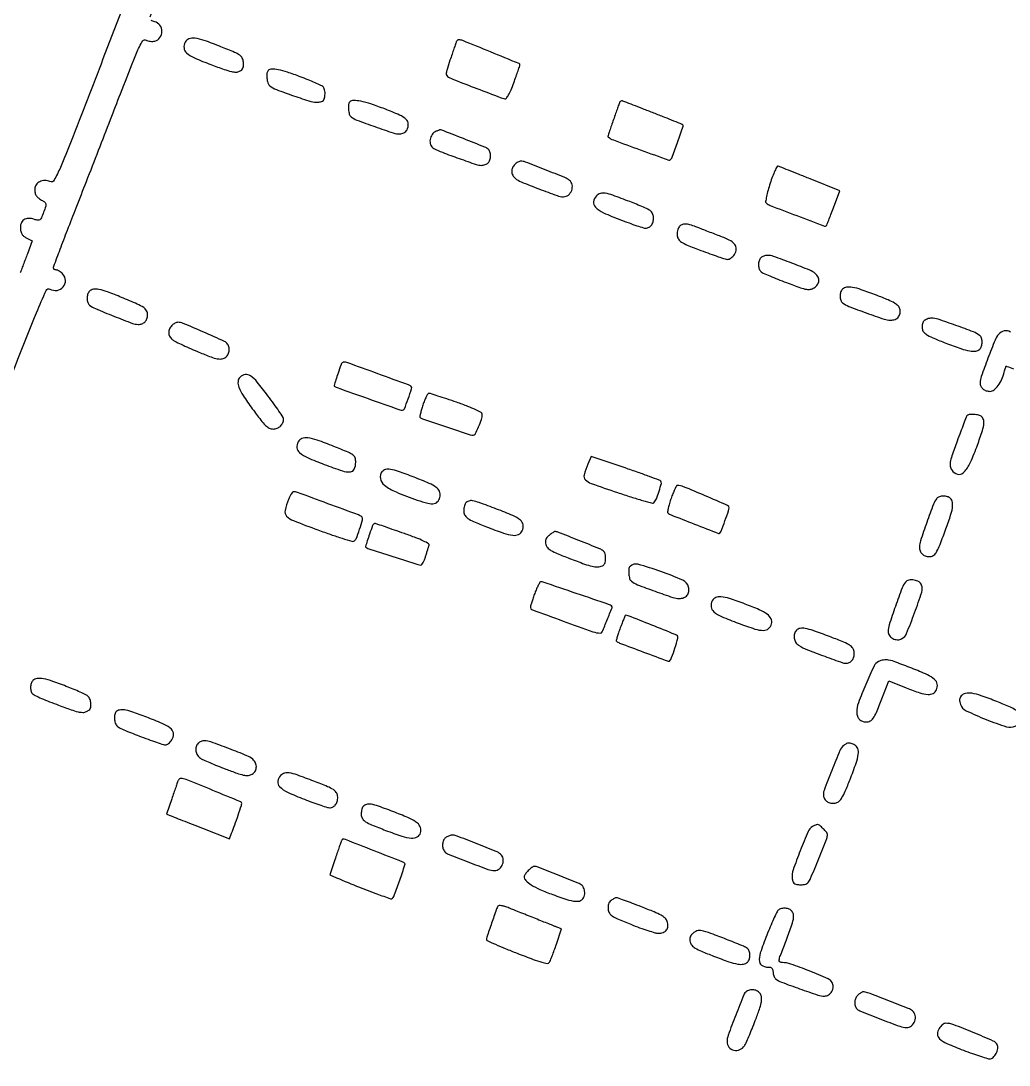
# Model space of a CAD drawing. Header units: metres. Extents: x 244 to 6504, y 133 to 4776.
# Drawn here: x 2979.6 to 3292.6, y 2173.5 to 2504.1 of the extents above; entities that cross this region are included whole.
import ezdxf

# ---------------------------------------------------------------- set-up
doc = ezdxf.new("R2010")
doc.units = ezdxf.units.M
doc.header["$MEASUREMENT"] = 0

msp = doc.modelspace()

# ---------------------------------------------------------------- linework, layer by layer
for points in [[(3073.43, 1797.58, -0.000015), (3212.47, 1744.26, -0.000001), (3356.48, 1689.04, -0.090549)], [(3360.94, 1697.34, -0.000001), (3222.9, 1750.06, -0.000075), (3098.13, 1797.73, -0.00214)], [(2390.74, 4302.36, -0.000001), (2436.6, 4383.87, -0.253439)], [(5649.78, 2908.29, -0.000001), (5592.12, 2927.27, -0.000136)], [(1770.95, 4232.21, -0.000001), (1756.31, 4203.53, -0.092463)], [(2358.85, 2292.47, -0.000002), (2402.87, 2275.77, -0.000001), (2455, 2255.99, -0.000469)], [(2661.8, 3304.26, -0.000001), (2697.55, 3290.75, -0.000089)], [(2166.88, 2385.74, -0.000003), (2059.01, 2428.09, -0.099946)], [(2836.31, 1902.63, -0.000001), (2798.12, 1918.05, -0.081722)], [(1593.92, 2905.57, -0.000004), (1514.48, 2912.51, -0.000011)], [(3277.66, 3166.01, -0.000003), (3312.3, 3149.56, -0.000078)], [(2910.82, 2101.23, -0.000002), (2871.64, 2116.15, -0.08954)], [(3742.17, 2759.42, 0.000002), (3749.92, 2779.53, 0.000119)], [(3810.74, 2887.17, 0.000009), (3776.68, 2810.24, 0.000019)], [(2835.59, 1257.96, 0.000001), (2811.6, 1266.94)], [(2599.62, 2200.92, -0.000035), (2724.87, 2153.38, -0.00001), (2851.52, 2105.29, -0.308463)], [(3020.53, 2505.4, -0.000009), (3041.92, 2560.53, -0.000258)], [(2487.51, 2262.24, 0.000015), (2352.21, 2313.65, 0.000934)], [(3433.83, 1894.18, -0.000012), (3289.85, 1953, -0.000025), (3146.63, 2011.53, -0.11823), (3144.07, 2013.37, 0.061845), (3143.44, 2013.94, 0.056228), (3142.66, 2014.36, 0.054193), (3141.79, 2014.61, 0.049745), (3140.85, 2014.68, -0.096696), (3139.14, 2014.96, -0.000094), (3102.23, 2028.74, -0.000892), (3059.33, 2044.86, -0.000449), (3005.24, 2065.34, -0.000083), (2954, 2084.81, -0.000137)], [(2592.86, 1267.89, -0.000002), (2552.45, 1283.32, -0.105537)], [(2826.55, 2515.35, -0.000035), (2822.02, 2504.38, -0.000148), (2816.84, 2491.86, -0.000094), (2810.8, 2477.29, 0.000672), (2804.83, 2462.81, 0.001116), (2799.83, 2450.59, 0.000054), (2795.36, 2439.56, 0.301362), (2795.4, 2439.35, 0.127225), (2796.73, 2438.57, 0.000208), (2822.91, 2431.07, 0.000112), (2849.42, 2423.5, 0.286672), (2850.13, 2423.71, 0.087116), (2850.44, 2424.2, 0.0001), (2855, 2435.47, 0.000926), (2860.08, 2448.11, 0.000569), (2866.01, 2463, -0.000019), (2871.93, 2477.91, -0.000031), (2876.97, 2490.58, -0.000004), (2881.46, 2501.9, -0.002664), (2881.7, 2502.48, 0.436775), (2881.5, 2502.9, 0.002431), (2876.85, 2504.38, 0.006956)], [(2874.35, 2096.45, 0.000005), (2911.92, 2082.18, 0.000032), (2954.2, 2066.12, 0.00002), (3003.82, 2047.28, -0.000445), (3057.58, 2026.82, -0.001002), (3098.29, 2011.19, -0.00009), (3132.51, 1997.96, -0.144133), (3133.53, 1997.18, 0.085482), (3134.02, 1996.7, 0.054973), (3134.73, 1996.32, 0.050225), (3135.58, 1996.07, 0.045045), (3136.5, 1995.99, -0.095783), (3138.29, 1995.64, -0.000089), (3177.79, 1979.77, -0.000848), (3224.12, 1961.05, -0.000407), (3283.53, 1936.87, -0.000286), (3355.89, 1907.3, -0.001336)], [(2862.15, 2119.97, -0.000008), (2820.04, 2135.87, -0.000412)], [(2870.02, 2416.96, 0.000028), (2853.57, 2373.71, 0.295366)], [(3020.85, 2531.56), (3005.59, 2492.05, -0.000525), (2995.5, 2466.01, -0.009449), (2992.1, 2457.72, -0.024077), (2990.12, 2453.68, -0.391778), (2988.8, 2453.24, 0.110536), (2987.18, 2453.58, 0.108686), (2985.56, 2453.2, 0.12171), (2984.39, 2452.23, 0.163228), (2983.96, 2450.93, 0.050457), (2984.09, 2449.67, 0.093026), (2984.49, 2448.72, 0.087067), (2985.22, 2447.95, 0.039875), (2986.4, 2447.2, -0.045369), (2987.24, 2446.65, -0.203028), (2987.52, 2446.15, -0.106484), (2987.44, 2445.4, -0.008564), (2986.78, 2443.53, -0.012083), (2986.07, 2441.75, -0.126814), (2985.6, 2441.13, -0.210416), (2984.99, 2440.98, -0.042235), (2983.88, 2441.26, 0.083317), (2982, 2441.59, 0.149477), (2980.52, 2441.14, 0.164798), (2979.63, 2439.98, 0.106317), (2979.44, 2438.29, 0.046089), (2979.63, 2437.26, 0.078014), (2980, 2436.47, 0.080747), (2980.59, 2435.85, 0.052825), (2981.43, 2435.33), (2983.21, 2434.48), (2981.65, 2430.36, -0.000243), (2981, 2428.64, -0.000229), (2980.33, 2426.89, -0.000228), (2979.74, 2425.34, -0.000797), (2979.36, 2424.34, -0.035434)], [(2966.56, 2365.78, -0.000465), (2979.48, 2399.13, -0.005797), (2984.54, 2411.72, -0.006873), (2987.59, 2418.8, -0.43493), (2988.75, 2419.2, 0.160094), (2991.04, 2418.79, 0.180073), (2993, 2419.86, 0.191436), (2993.71, 2421.89, 0.175139), (2992.87, 2423.95, 0.034088), (2992.35, 2424.44, 0.034485), (2991.77, 2424.86, 0.03665), (2991.22, 2425.15, 0.104001), (2990.8, 2425.24, -0.074363), (2990.46, 2425.29, -0.088411), (2990.17, 2425.44, -0.100647), (2989.98, 2425.66, -0.130718), (2989.91, 2425.92, -0.0902), (2990, 2426.43, -0.000381), (2992.02, 2431.79, -0.001862), (2994.35, 2437.88, -0.001171), (2997.11, 2444.97, 0.000427), (3000.36, 2453.28, 0.000258), (3004.19, 2463.13, 0.000258), (3007.99, 2472.92, 0.000454), (3011.12, 2481.02, -0.001484), (3015.32, 2491.81, -0.017696), (3017.1, 2495.92, -0.051422), (3018.25, 2497.81, -0.368455), (3019.22, 2498.02, 0.06041), (3019.83, 2497.79, 0.036398), (3020.58, 2497.65, 0.036), (3021.37, 2497.63, 0.051668), (3022.05, 2497.72, 0.180902), (3023.64, 2498.82, 0.156038), (3024.24, 2500.77, 0.154405), (3023.6, 2502.72, 0.177318), (3021.99, 2503.81, -0.02022), (3021.37, 2503.99, -0.030221), (3020.85, 2504.21, -0.030315)], [(2974.22, 2423.92, -0.000147), (2940.5, 2438.42, -0.00055)], [(3292.94, 2405.61, 0.186372), (3290.99, 2405.93, 0.16673), (3289.21, 2404.87, 0.080087), (3288.12, 2403.07, 0.005126), (3285.86, 2397.32, 0.004885), (3283.71, 2391.5, 0.086314), (3283.37, 2389.53, 0.107247), (3283.6, 2388.46, 0.107772), (3284.25, 2387.59, 0.099668), (3285.25, 2387.02, 0.079328), (3286.49, 2386.82, 0.170823), (3287.77, 2387.27, 0.064044), (3289.12, 2388.67, 0.055566), (3290.27, 2390.66, 0.050033), (3291.01, 2392.92, -0.011952), (3291.19, 2393.63, -0.018907), (3291.37, 2394.23, -0.013547), (3291.55, 2394.7, -0.303042), (3291.67, 2394.77, -0.089148), (3291.86, 2394.74, -0.000351), (3293.89, 2393.98, -0.001774)], [(2945.36, 2336.09, -0.000054), (2935.19, 2310.15, -0.000635)]]:
    msp.add_lwpolyline(points, format="xyb")
for points in [[(3031.6, 2497.36, 0.15413), (3031.25, 2495.5, 0.186199), (3032.08, 2493.94, 0.076263), (3034.54, 2492.39, 0.01244), (3039.78, 2490.27, 0.005078), (3043.95, 2488.75, 0.027725), (3046.26, 2488.08, 0.054331), (3047.75, 2487.9, 0.126418), (3048.84, 2488.16, 0.063939), (3049.52, 2488.64, 0.10583), (3049.92, 2489.21, 0.089316), (3050.09, 2489.97, 0.035638), (3050.06, 2491.03, 0.091403), (3049.69, 2492.33, 0.128156), (3048.9, 2493.24, 0.050112), (3047.25, 2494.14, 0.004597), (3042.9, 2495.93, 0.010375), (3037.68, 2497.9, 0.053394), (3034.67, 2498.61, 0.118501), (3032.8, 2498.41, 0.185545)], [(3117.41, 2497.28, 0.005494), (3117.22, 2496.74, 0.000429), (3116.72, 2495.29, 0.000585), (3116.13, 2493.55, 0.000447), (3115.48, 2491.65, 0.005211), (3114.54, 2488.75, 0.052955), (3114.29, 2487.51, 0.155393), (3114.44, 2486.8, 0.145057), (3114.98, 2486.28, 0.025364), (3116.86, 2485.45, 0.000956), (3124.03, 2482.68, 0.000734), (3131.36, 2479.89, 0.03498), (3132.87, 2479.43, 0.29879), (3133.35, 2479.61, 0.031285), (3134.03, 2480.66, 0.026997), (3134.81, 2482.27, 0.01145), (3135.69, 2484.49, 0.002389), (3136.43, 2486.54, 0.003598), (3137.06, 2488.33, 0.001461), (3137.58, 2489.87, 0.081129), (3137.63, 2490.17, 0.304072), (3137.36, 2490.58, 0.000424), (3128.3, 2494.29, 0.001013), (3119.55, 2497.85, 0.09637), (3118.22, 2498.11, 0.136336), (3118.01, 2498.05, 0.063054), (3117.78, 2497.87, 0.055606), (3117.57, 2497.6, 0.050363)], [(3057.92, 2488.4, 0.173243), (3057.51, 2487.54, 0.046874), (3057.5, 2486.01, 0.047169), (3057.78, 2484.5, 0.151497), (3058.34, 2483.65, 0.08124), (3060.54, 2482.36, 0.009324), (3065.94, 2480.39, 0.008443), (3071.45, 2478.6, 0.09908), (3073.68, 2478.37, 0.037286), (3074.77, 2478.56, 0.137102), (3075.37, 2478.9, 0.135329), (3075.7, 2479.51, 0.035957), (3075.89, 2480.61, 0.041101), (3075.91, 2481.44, 0.043126), (3075.78, 2482.25, 0.047152), (3075.55, 2482.93, 0.121129), (3075.23, 2483.33, 0.059631), (3074.62, 2483.7, 0.004117), (3072.76, 2484.51, 0.005817), (3070.53, 2485.44, 0.004338), (3068.04, 2486.42, 0.01131), (3063.98, 2487.87, 0.031803), (3061.06, 2488.63, 0.045415), (3059.01, 2488.84, 0.201893)], [(3083.75, 2478.46, 0.172849), (3083.35, 2477.61, 0.045774), (3083.34, 2476.09, 0.04598), (3083.6, 2474.58, 0.159844), (3084.14, 2473.77, 0.077395), (3085.98, 2472.72, 0.005144), (3091.71, 2470.62, 0.005019), (3097.5, 2468.63, 0.080466), (3099.53, 2468.3, 0.068518), (3100.23, 2468.4, 0.062496), (3100.9, 2468.68, 0.063503), (3101.47, 2469.11, 0.07575), (3101.87, 2469.65, 0.13446), (3102.28, 2471.43, 0.196667), (3101.61, 2472.87, 0.082929), (3099.5, 2474.28, 0.012812), (3094.84, 2476.21, 0.011428), (3090.43, 2477.8, 0.030797), (3087.21, 2478.66, 0.042427), (3084.93, 2478.93, 0.206757)], [(3169.12, 2478.14, -0.000218), (3168.92, 2477.56, -0.000019), (3168.39, 2476.08, -0.000025), (3167.76, 2474.31, -0.000019), (3167.08, 2472.38, 0.004791), (3166.43, 2470.51, 0.007763), (3165.92, 2468.9, 0.00254), (3165.51, 2467.52, 0.301468), (3165.57, 2467.35, 0.081525), (3167.21, 2466.41, 0.001846), (3175.75, 2463.28, 0.000677), (3184.76, 2460.02, 0.311823), (3185.34, 2460.18, 0.089655), (3185.96, 2461.25, 0.003001), (3187.62, 2465.89, 0.001249), (3189.33, 2470.8, 0.308242), (3189.21, 2471.22, 0.081244), (3189, 2471.35, 0.000329), (3186.41, 2472.39, 0.001645), (3183.47, 2473.56, 0.001034), (3180.03, 2474.91, -0.000066), (3176.54, 2476.26, -0.000096), (3173.47, 2477.46, -0.000046), (3170.86, 2478.48, -0.001716), (3170.26, 2478.71, 0.107727), (3169.92, 2478.77, 0.103534), (3169.59, 2478.68, 0.099721), (3169.3, 2478.46, 0.092621)], [(3111.13, 2469.14, 0.146257), (3109.83, 2468.14, 0.120655), (3109.17, 2466.51, 0.129537), (3109.35, 2464.85, 0.179384), (3110.34, 2463.74, 0.031709), (3113.07, 2462.49, 0.005641), (3118.34, 2460.55, 0.003357), (3123.82, 2458.64, 0.081461), (3125.41, 2458.37, 0.050612), (3125.99, 2458.43, 0.038263), (3126.6, 2458.6, 0.039179), (3127.16, 2458.86, 0.069359), (3127.56, 2459.16, 0.121709), (3128.14, 2460.11, 0.077286), (3128.33, 2461.41, 0.078901), (3128.12, 2462.66, 0.140056), (3127.53, 2463.53, 0.078065), (3126.52, 2464.13, 0.001032), (3119.72, 2466.83, 0.000397), (3112.62, 2469.62, 0.249595), (3112.2, 2469.57, -0.054086), (3112.14, 2469.54, -0.001302), (3111.86, 2469.43, -0.002833), (3111.52, 2469.29, -0.00192)], [(3136.02, 2458.65, 0.087799), (3135.27, 2457.57, 0.116048), (3135.03, 2456.41, 0.117918), (3135.33, 2455.27, 0.092692), (3136.14, 2454.27, 0.079346), (3137.99, 2453.15, 0.005535), (3143.66, 2450.91, 0.005249), (3149.39, 2448.78, 0.08639), (3151.4, 2448.43, 0.17002), (3152.96, 2448.98, 0.135599), (3154.02, 2450.43, 0.137075), (3154.17, 2452.2, 0.174545), (3153.34, 2453.61, 0.077), (3151.87, 2454.49, 0.002651), (3145.65, 2456.97, 0.002314), (3139.34, 2459.42, 0.091623), (3137.88, 2459.69, 0.092438), (3137.49, 2459.62, 0.035446), (3137, 2459.38, 0.033601), (3136.48, 2459.05, 0.035169)], [(3216.87, 2452.68, 0.010674), (3216.2, 2450.46, 0.016408), (3215.72, 2448.5, 0.010898), (3215.42, 2446.89, 0.258152), (3215.57, 2446.47, 0.08906), (3216.9, 2445.66, 0.001369), (3225.32, 2442.45, 0.000548), (3234.11, 2439.12, 0.294499), (3234.65, 2439.24, 0.099912), (3234.81, 2439.48, 0.001601), (3235.43, 2441.02, 0.004134), (3236.14, 2442.83, 0.002722), (3236.92, 2444.91), (3238.91, 2450.31), (3229.51, 2454.08, 0.000021), (3225.85, 2455.55, 0.000031), (3222.66, 2456.82, 0.000012), (3219.93, 2457.92, 0.000702), (3219.42, 2458.13, 0.380856), (3219.07, 2458, 0.013975), (3218.39, 2456.64, 0.019222), (3217.63, 2454.85, 0.011512)], [(3161.86, 2448.71, 0.167102), (3160.95, 2446.86, 0.231032), (3161.54, 2445.15, 0.089294), (3164.1, 2443.37, 0.01645), (3169.43, 2441.14, 0.004785), (3172.17, 2440.13, 0.006573), (3174.65, 2439.27, 0.004387), (3176.75, 2438.6, 0.075319), (3177.46, 2438.49, 0.132824), (3178.53, 2438.78, 0.116268), (3179.38, 2439.58, 0.099605), (3179.86, 2440.79, 0.074724), (3179.91, 2442.23, 0.121552), (3179.49, 2443.35, 0.104434), (3178.58, 2444.22, 0.041766), (3176.73, 2445.16, 0.004826), (3172.41, 2446.88, 0.005006), (3167.06, 2448.89, 0.044246), (3164.63, 2449.53, 0.113323), (3163.11, 2449.45, 0.127115)], [(3188.01, 2438.86, 0.083419), (3187.72, 2438.37, 0.038958), (3187.51, 2437.65, 0.037185), (3187.41, 2436.84, 0.042766), (3187.43, 2436.07, 0.12092), (3187.85, 2434.95, 0.10553), (3188.75, 2434.08, 0.042025), (3190.6, 2433.15, 0.004802), (3194.93, 2431.44, 0.004371), (3197.81, 2430.36, 0.00598), (3200.41, 2429.45, 0.004009), (3202.61, 2428.73, 0.067602), (3203.36, 2428.6, 0.114251), (3203.88, 2428.7, 0.050715), (3204.48, 2429.04, 0.046557), (3205.07, 2429.55, 0.04644), (3205.56, 2430.17, 0.127185), (3206.14, 2431.88, 0.19776), (3205.66, 2433.34, 0.103201), (3203.9, 2434.7, 0.023246), (3200.41, 2436.2, -0.001008), (3198.4, 2436.96, -0.000942), (3196.35, 2437.75, -0.000937), (3194.53, 2438.45, -0.003223), (3193.36, 2438.91, 0.027023), (3191.43, 2439.58, 0.071484), (3189.98, 2439.77, 0.104035), (3188.88, 2439.53, 0.113959)], [(3213.94, 2429.09, 0.12209), (3213.36, 2428.12, 0.080378), (3213.18, 2426.82, 0.08155), (3213.41, 2425.56, 0.13359), (3214.04, 2424.67, 0.068341), (3214.69, 2424.26, 0.004275), (3216.76, 2423.36, 0.006249), (3219.26, 2422.33, 0.004594), (3222.06, 2421.25, 0.004042), (3226.46, 2419.64, 0.039137), (3228.38, 2419.12, 0.097251), (3229.62, 2419.13, 0.095017), (3230.78, 2419.6, 0.086793), (3231.85, 2420.6, 0.13854), (3232.29, 2421.76, 0.143007), (3232.06, 2422.96, 0.094909), (3231.2, 2424.06, 0.083216), (3229.39, 2425.18, 0.005539), (3223.71, 2427.41, 0.005439), (3217.96, 2429.53, 0.085685), (3215.91, 2429.88, 0.057012), (3215.41, 2429.82, 0.038875), (3214.85, 2429.65, 0.039103), (3214.33, 2429.39, 0.061538)], [(3001.3, 2418.49, 0.121666), (3000.73, 2417.53, 0.077337), (3000.54, 2416.24, 0.079235), (3000.75, 2414.99, 0.143389), (3001.34, 2414.14, 0.069861), (3003.23, 2413.01, 0.004834), (3009.01, 2410.64, 0.00406), (3014.91, 2408.35, 0.090914), (3016.71, 2408.02, 0.086984), (3017.93, 2408.23, 0.111004), (3018.9, 2408.85, 0.110487), (3019.51, 2409.82, 0.085549), (3019.72, 2411.05, 0.12696), (3019.39, 2412.34, 0.119515), (3018.47, 2413.34, 0.044466), (3016.46, 2414.44, 0.004564), (3011.5, 2416.55, 0.008944), (3006.98, 2418.34, 0.042718), (3004.31, 2419.09, 0.084635), (3002.55, 2419.12, 0.160091)], [(3239.78, 2419.15, 0.121614), (3239.2, 2418.19, 0.0774), (3239.01, 2416.91, 0.079641), (3239.22, 2415.66, 0.147519), (3239.81, 2414.83, 0.072618), (3241.76, 2413.73, 0.005754), (3247.32, 2411.65, 0.005372), (3252.96, 2409.68, 0.08141), (3255, 2409.35, 0.091488), (3256.44, 2409.61, 0.13063), (3257.49, 2410.37, 0.134448), (3258, 2411.53, 0.099729), (3257.94, 2412.93, 0.134645), (3257.4, 2413.89, 0.065399), (3256.28, 2414.75, 0.033454), (3254.28, 2415.75, 0.006484), (3250.54, 2417.25, 0.008389), (3245.73, 2419.01, 0.040028), (3242.9, 2419.75, 0.078722), (3241.05, 2419.78, 0.162965)], [(3265.49, 2409.02, 0.084773), (3265.2, 2408.52, 0.049375), (3265.02, 2407.85, 0.047068), (3264.98, 2407.12, 0.05377), (3265.07, 2406.42, 0.134645), (3265.61, 2405.47, 0.065399), (3266.73, 2404.6, 0.033454), (3268.73, 2403.61, 0.006484), (3272.47, 2402.11, 0.008389), (3277.28, 2400.34, 0.040028), (3280.11, 2399.6, 0.078722), (3281.96, 2399.57, 0.162965), (3283.23, 2400.2, 0.121614), (3283.81, 2401.16, 0.0774), (3284, 2402.45, 0.079641), (3283.79, 2403.7, 0.147519), (3283.2, 2404.53, 0.072618), (3281.25, 2405.62, 0.005754), (3275.69, 2407.71, 0.005372), (3270.05, 2409.67, 0.08141), (3268.01, 2410.01, 0.050834), (3267.3, 2409.93, 0.042217), (3266.57, 2409.72, 0.04399), (3265.92, 2409.4, 0.082762)], [(3027.38, 2407.64, 0.087818), (3026.63, 2406.57, 0.11602), (3026.39, 2405.4, 0.117697), (3026.69, 2404.26, 0.092204), (3027.5, 2403.26, 0.059046), (3028.29, 2402.73, 0.005967), (3030.33, 2401.72, 0.007411), (3032.79, 2400.59, 0.005837), (3035.49, 2399.43, 0.005715), (3039.28, 2397.9, 0.031844), (3041.37, 2397.23, 0.062915), (3042.78, 2397.06, 0.105548), (3043.94, 2397.32, 0.118828), (3044.92, 2398.09, 0.107346), (3045.48, 2399.24, 0.103379), (3045.53, 2400.57, 0.102526), (3045.05, 2401.81, 0.143753), (3044.06, 2402.65, 0.002434), (3037.48, 2405.56, 0.003218), (3031.01, 2408.34, 0.100029), (3029.31, 2408.68, 0.087874), (3028.89, 2408.61, 0.036446), (3028.38, 2408.38, 0.034628), (3027.85, 2408.04, 0.037675)], [(3080.98, 2395.27, 0.00333), (3080.03, 2392.57, 0.00674), (3079.32, 2390.44, 0.002141), (3078.77, 2388.67, 0.320591), (3078.83, 2388.48, 0.0719), (3079.71, 2388.02, 0.000324), (3089.6, 2384.51, 0.000277), (3099.56, 2381, 0.084808), (3100.4, 2380.86, 0.305406), (3101.03, 2381.29, 0.008986), (3102.24, 2384.44, 0.009046), (3103.34, 2387.63, 0.298977), (3103.14, 2388.38, 0.093171), (3102.37, 2388.84, 0.000351), (3092.6, 2392.4, 0.000374), (3082.86, 2395.93, 0.087031), (3081.92, 2396.1, 0.114226), (3081.65, 2396.04, 0.067517), (3081.38, 2395.85, 0.061998), (3081.15, 2395.59, 0.062982)], [(3049, 2391.33, 0.179633), (3048.35, 2389.92, 0.111642), (3048.62, 2388.11, 0.053548), (3049.97, 2385.51, 0.011471), (3052.88, 2381.32, 0.005802), (3055.56, 2377.73, 0.036544), (3057.08, 2376.02, 0.077618), (3058.26, 2375.19, 0.115885), (3059.48, 2374.9, 0.097457), (3060.74, 2375.15, 0.0968), (3061.81, 2375.85, 0.09782), (3062.52, 2376.89, 0.10189), (3062.78, 2378.12, 0.146964), (3062.64, 2378.56, 0.002921), (3061.32, 2380.55, 0.006695), (3059.71, 2382.85, 0.004413), (3057.81, 2385.45, 0.012659), (3054.42, 2389.77, 0.073201), (3052.28, 2391.7, 0.179254), (3050.59, 2392.11, 0.167543)], [(3106.9, 2382.46, 0.006158), (3106.46, 2381.03, 0.009908), (3106.14, 2379.8, 0.004072), (3105.89, 2378.76, 0.300587), (3105.95, 2378.6, 0.075085), (3106.81, 2378.15, 0.000571), (3114.34, 2375.6, 0.000528), (3121.91, 2373.05, 0.081789), (3122.8, 2372.91, 0.280434), (3123.46, 2373.31, 0.01564), (3124.54, 2375.59, 0.022846), (3125.45, 2377.96, 0.080952), (3125.7, 2379.56, 0.270544), (3125.38, 2380.12, 0.018467), (3123.67, 2380.99, 0.018679), (3121.17, 2382.05, 0.006953), (3117.59, 2383.35, 0.00258), (3114.43, 2384.43, 0.003841), (3111.65, 2385.34, 0.001702), (3109.28, 2386.09, 0.077767), (3108.77, 2386.17, 0.257589), (3108.43, 2385.98, 0.021535), (3107.93, 2385.07, 0.024436), (3107.39, 2383.88, 0.016228)], [(3279.16, 2379.03, 0.04601), (3278.97, 2378.64, 0.000832), (3278.13, 2376.48, 0.002062), (3277.17, 2373.95, 0.001374), (3276.09, 2371.04, 0.003739), (3274.42, 2366.38, 0.038243), (3273.89, 2364.4, 0.097373), (3273.9, 2363.13, 0.094407), (3274.39, 2361.94, 0.175486), (3276.17, 2360.6, 0.265675), (3278.02, 2361.02, 0.098118), (3280.01, 2363.73, 0.020763), (3282.28, 2369.18, 0.005992), (3283.92, 2373.81, 0.040556), (3284.52, 2376.16, 0.093514), (3284.49, 2377.63, 0.146035), (3283.9, 2378.74, 0.136327), (3282.96, 2379.27, 0.045415), (3281.38, 2379.51, 0.043994), (3279.85, 2379.47, 0.229732)], [(3067.37, 2370.84, 0.154593), (3067.02, 2368.97, 0.186604), (3067.86, 2367.41, 0.075542), (3070.34, 2365.85, 0.012077), (3075.68, 2363.69, 0.010024), (3081.39, 2361.66, 0.097726), (3083.92, 2361.34, 0.276905), (3085.17, 2362.21, 0.105725), (3085.63, 2364.37, 0.079131), (3085.41, 2365.78, 0.158586), (3084.75, 2366.69, 0.057499), (3083.23, 2367.54, 0.00394), (3078.67, 2369.4, 0.010249), (3073.44, 2371.37, 0.053183), (3070.43, 2372.08, 0.118494), (3068.57, 2371.88, 0.185695)], [(3159.14, 2363.81, 0.031894), (3157.94, 2360.33, 0.27497), (3158.36, 2358.81, 0.106775), (3160.21, 2357.67, 0.00347), (3168.51, 2354.8, 0.004926), (3172.8, 2353.39, 0.00794), (3176.48, 2352.29, 0.002703), (3179.64, 2351.42, 0.287572), (3180.05, 2351.54, 0.083464), (3180.84, 2352.82, 0.01909), (3181.69, 2355.22, 0.01237), (3182.41, 2357.69, 0.268195), (3182.21, 2358.4, 0.105001), (3181.75, 2358.69, 0.001503), (3178.67, 2359.84, 0.004082), (3175.08, 2361.14, 0.002671), (3170.91, 2362.57), (3160.15, 2366.23)], [(3093.94, 2361.36, 0.230791), (3093.42, 2359.24, 0.171704), (3094.71, 2357.16, 0.069596), (3098.39, 2354.97, 0.016245), (3105.11, 2352.39, 0.022295), (3108.49, 2351.39, 0.104055), (3110.51, 2351.32, 0.197302), (3111.71, 2352.07, 0.118954), (3112.34, 2353.64, 0.142761), (3112.13, 2355.18, 0.131409), (3111.13, 2356.42, 0.056407), (3108.88, 2357.69, 0.008553), (3104.09, 2359.64, 0.006424), (3099.14, 2361.47, 0.043808), (3096.62, 2362.13, 0.104305), (3095.07, 2362.07, 0.158852)], [(3064.34, 2352.59, 0.043574), (3063.23, 2349.12, 0.252744), (3063.74, 2347.33, 0.107609), (3065.88, 2345.9, 0.005613), (3073.67, 2342.95, 0.004148), (3077.77, 2341.49, 0.006416), (3081.33, 2340.3, 0.002441), (3084.4, 2339.34, 0.169905), (3084.93, 2339.36, 0.205762), (3085.74, 2340.17, 0.015638), (3086.84, 2343.14, 0.013984), (3087.76, 2346.18, 0.280191), (3087.51, 2347.08, 0.09755), (3086.53, 2347.68, 0.000611), (3076.83, 2351.26, 0.000672), (3067.17, 2354.81, 0.087789), (3065.93, 2355.03, 0.226272), (3065.65, 2354.89, 0.025569), (3065.23, 2354.31, 0.026964), (3064.77, 2353.53, 0.018711)], [(3185.49, 2352.91, 0.013461), (3184.95, 2351.3, 0.020245), (3184.58, 2349.87, 0.015854), (3184.37, 2348.71, 0.247322), (3184.5, 2348.34, 0.094191), (3185.48, 2347.72, 0.001042), (3192.86, 2344.82, 0.000432), (3200.52, 2341.84, 0.297375), (3200.93, 2341.93, 0.106013), (3201.37, 2342.61, 0.003114), (3202.57, 2345.83, 0.0037), (3203.71, 2349.03, 0.083935), (3203.87, 2349.99, 0.298257), (3203.41, 2350.69, 0.001929), (3196.28, 2353.77, 0.004129), (3189.47, 2356.61, 0.097418), (3187.43, 2357.01, 0.280419), (3187.2, 2356.87, 0.008321), (3186.68, 2355.81, 0.014324), (3186.09, 2354.48, 0.009113)], [(3120.44, 2351.42, 0.084021), (3120.15, 2350.92, 0.03876), (3119.94, 2350.2, 0.036965), (3119.84, 2349.39, 0.042235), (3119.86, 2348.61, 0.115481), (3120.27, 2347.48, 0.105913), (3121.14, 2346.6, 0.043453), (3122.92, 2345.66, 0.005161), (3127.03, 2343.96, 0.010262), (3132.39, 2341.95, 0.05684), (3135.39, 2341.26, 0.132832), (3137.21, 2341.54, 0.183828), (3138.38, 2342.69, 0.14701), (3138.63, 2344.52, 0.179887), (3137.78, 2346.02, 0.074219), (3135.4, 2347.5, 0.011556), (3130.24, 2349.57, 0.003049), (3124.72, 2351.61, 0.040359), (3122.63, 2352.18, 0.129641), (3121.42, 2352.1, 0.138072)], [(3269.62, 2352.87, 0.077166), (3268.6, 2351.08, 0.004809), (3266.49, 2345.34, 0.004645), (3264.48, 2339.55, 0.08141), (3264.15, 2337.59, 0.082192), (3264.37, 2336.31, 0.112135), (3264.97, 2335.33, 0.113636), (3265.94, 2334.71, 0.086084), (3267.19, 2334.49, 0.128692), (3268.46, 2334.82, 0.125375), (3269.42, 2335.74, 0.046228), (3270.43, 2337.73, 0.004718), (3272.32, 2342.68, 0.008593), (3273.93, 2347.24, 0.040813), (3274.59, 2349.93, 0.079921), (3274.59, 2351.68, 0.157574), (3273.96, 2352.91, 0.121647), (3273, 2353.48, 0.07736), (3271.71, 2353.67, 0.079382), (3270.46, 2353.46, 0.144877)], [(3090.95, 2344.33, 0.003574), (3089.99, 2341.65, 0.006845), (3089.27, 2339.48, 0.002165), (3088.71, 2337.66, 0.308439), (3088.77, 2337.46, 0.090057), (3089.46, 2337.09, 0.000396), (3097.42, 2334.52, 0.000455), (3105.34, 2331.98, 0.077533), (3106.23, 2331.84, 0.233525), (3106.56, 2332, 0.034679), (3106.98, 2332.64, 0.033013), (3107.4, 2333.52, 0.022849), (3107.76, 2334.56, -0.002115), (3108.1, 2335.66, -0.002347), (3108.43, 2336.72, -0.002172), (3108.72, 2337.62, -0.012196), (3108.89, 2338.1, 0.371444), (3108.72, 2338.59, 0.018891), (3107.09, 2339.43, 0.018906), (3104.65, 2340.47, 0.00661), (3101.06, 2341.78, -0.000089), (3097.88, 2342.89, -0.000128), (3095.07, 2343.88, -0.000066), (3092.68, 2344.72, -0.002068), (3092.09, 2344.93, 0.10825), (3091.76, 2344.97, 0.099459), (3091.42, 2344.88, 0.09532), (3091.13, 2344.65, 0.090437)], [(3146.88, 2341.23, 0.042862), (3146.18, 2340.56, 0.090479), (3145.8, 2339.91, 0.096819), (3145.68, 2339.21, 0.054477), (3145.8, 2338.34, 0.129881), (3146.35, 2337.35, 0.069907), (3147.46, 2336.47, 0.034333), (3149.46, 2335.48, 0.006107), (3153.35, 2333.92, 0.005031), (3158.07, 2332.16, 0.031335), (3160.55, 2331.44, 0.063318), (3162.24, 2331.28, 0.084054), (3163.74, 2331.58, 0.21438), (3164.47, 2332.31, 0.078533), (3164.77, 2333.77, 0.07515), (3164.61, 2335.33, 0.157797), (3163.96, 2336.34, 0.077036), (3162.92, 2336.96, 0.001162), (3156.32, 2339.61, 0.000977), (3149.63, 2342.25, 0.093977), (3148.63, 2342.44, 0.145548), (3148.47, 2342.39, 0.007024), (3148.01, 2342.08, 0.010967), (3147.47, 2341.69, 0.007642)], [(3172.52, 2331.4, 0.172798), (3172.12, 2330.55, 0.045891), (3172.1, 2329.03, 0.04605), (3172.37, 2327.53, 0.162628), (3172.91, 2326.72, 0.072618), (3174.85, 2325.62, 0.005754), (3180.42, 2323.54, 0.005372), (3186.05, 2321.58, 0.08141), (3188.09, 2321.24, 0.091488), (3189.53, 2321.51, 0.13063), (3190.58, 2322.26, 0.134448), (3191.1, 2323.42, 0.099729), (3191.03, 2324.83, 0.230408), (3189.2, 2327.01, 0.01949), (3182.2, 2329.8, 0.018631), (3175, 2332.06, 0.269237)], [(3142.32, 2322.87, 0.006674), (3141.79, 2321.41, 0.008515), (3141.35, 2320.05, 0.006862), (3141.01, 2318.9, 0.068387), (3140.95, 2318.4, 0.313052), (3141.41, 2317.74, 0.001022), (3151.32, 2314.1, 0.002615), (3160.74, 2310.72, 0.085054), (3163.12, 2310.31, 0.300135), (3163.67, 2310.68, 0.004363), (3165.26, 2314.49, 0.004206), (3166.79, 2318.33, 0.334708), (3166.63, 2318.92, 0.08016), (3165.96, 2319.28, 0.000188), (3155.48, 2322.85, 0.000184), (3144.99, 2326.42, 0.082083), (3144.26, 2326.54, 0.262131), (3143.97, 2326.38, 0.014634), (3143.45, 2325.46, 0.019465), (3142.88, 2324.28, 0.012736)], [(3259.71, 2326.41, 0.078), (3258.67, 2324.57, 0.00499), (3256.55, 2318.76, 0.004902), (3254.55, 2312.9, 0.080203), (3254.22, 2310.86, 0.152475), (3254.62, 2309.56, 0.12001), (3255.73, 2308.57, 0.115709), (3257.21, 2308.19, 0.135119), (3258.61, 2308.53, 0.169273), (3260.08, 2310.19, 0.009528), (3262.61, 2316.69, 0.009574), (3264.88, 2323.28, 0.167775), (3264.84, 2325.51, 0.177136), (3264.01, 2326.49, 0.086499), (3262.45, 2327.06, 0.087066), (3260.8, 2327.06, 0.183334)], [(3198.53, 2320.5, 0.153541), (3198.18, 2318.63, 0.187808), (3199.01, 2317.07, 0.076527), (3201.48, 2315.53, 0.012355), (3206.75, 2313.42, 0.010881), (3212.07, 2311.58, 0.074521), (3214.8, 2311.13, 0.188242), (3216.36, 2311.72, 0.147297), (3217.31, 2313.27, 0.184299), (3217.14, 2314.82, 0.115288), (3215.95, 2316.23, 0.057446), (3213.42, 2317.69, 0.013795), (3208.93, 2319.49, 0.009427), (3203.98, 2321.21, 0.054998), (3201.29, 2321.78, 0.127153), (3199.64, 2321.52, 0.16902)], [(3169.42, 2311.95, 0.006893), (3168.86, 2310.4, 0.011007), (3168.44, 2309.06, 0.005031), (3168.12, 2307.93, 0.290833), (3168.18, 2307.73, 0.085936), (3169.17, 2307.15, 0.000897), (3176.73, 2304.3, 0.000342), (3184.58, 2301.37, 0.293762), (3184.96, 2301.45, 0.10805), (3185.68, 2302.56, 0.010882), (3186.72, 2305.57, 0.006611), (3187.68, 2308.72, 0.277208), (3187.51, 2309.37, 0.09797), (3186.81, 2309.83, 0.000544), (3179.37, 2312.82, 0.00056), (3171.94, 2315.78, 0.094898), (3171.1, 2315.94, 0.300153), (3171, 2315.88, 0.001637), (3170.53, 2314.77, 0.006194), (3170.01, 2313.48, 0.003803)], [(3225.2, 2311.17, 0.127758), (3224.55, 2310.07, 0.106086), (3224.46, 2308.7, 0.103199), (3224.95, 2307.39, 0.114431), (3225.9, 2306.43, 0.044574), (3228.68, 2305.02, 0.007904), (3234.14, 2302.94, 0.004317), (3239.86, 2300.92, 0.132064), (3241.36, 2300.82, 0.117954), (3242.41, 2301.3, 0.108697), (3243.17, 2302.21, 0.098885), (3243.51, 2303.44, 0.081557), (3243.4, 2304.8, 0.13453), (3242.85, 2305.78, 0.068187), (3241.71, 2306.65, 0.033367), (3239.66, 2307.64, 0.005904), (3235.66, 2309.2, 0.005507), (3230.54, 2311.07, 0.038141), (3227.96, 2311.76, 0.089433), (3226.37, 2311.78, 0.154901)], [(3251.16, 2301.26, 0.171576), (3249.79, 2299.88, 0.008657), (3247.16, 2294.02, 0.012017), (3244.81, 2288.17, 0.089556), (3244.28, 2285.24, 0.083109), (3244.49, 2283.98, 0.111933), (3245.1, 2282.99, 0.113025), (3246.07, 2282.37, 0.085976), (3247.31, 2282.16, 0.120728), (3248.57, 2282.47, 0.124912), (3249.53, 2283.32, 0.049778), (3250.52, 2285.16, 0.005736), (3252.27, 2289.51), (3254.48, 2295.2), (3259.97, 2292.98, 0.013343), (3264.32, 2291.36, 0.066154), (3266.87, 2290.85, 0.142348), (3268.47, 2291.21, 0.162243), (3269.54, 2292.35, 0.14862), (3269.78, 2294.13, 0.174521), (3268.96, 2295.61, 0.073558), (3266.65, 2297.08, 0.011957), (3261.74, 2299.16, 0.004748), (3256.72, 2301.08, 0.040074), (3254.4, 2301.74, 0.088257), (3252.79, 2301.77, 0.073968)], [(2983.42, 2295.27, 0.121707), (2982.84, 2294.32, 0.077289), (2982.65, 2293.03, 0.078919), (2982.86, 2291.77, 0.14023), (2983.45, 2290.91, 0.068493), (2984.06, 2290.53, 0.003696), (2986.16, 2289.62, 0.005715), (2988.69, 2288.58, 0.004134), (2991.53, 2287.47, 0.00562), (2995.46, 2286.03, 0.028312), (2997.7, 2285.37, 0.053225), (2999.2, 2285.19, 0.111029), (3000.35, 2285.43, 0.054988), (3001.13, 2285.89, 0.119979), (3001.56, 2286.43, 0.102523), (3001.74, 2287.16, 0.033549), (3001.71, 2288.27, 0.089339), (3001.34, 2289.59, 0.129854), (3000.55, 2290.5, 0.05071), (2998.91, 2291.4, 0.004557), (2994.55, 2293.18, 0.009444), (2989.72, 2295.01, 0.039184), (2986.72, 2295.82, 0.072054), (2984.73, 2295.9, 0.17251)], [(3277.37, 2290.4, 0.069813), (3277.02, 2289.83, 0.080883), (3276.86, 2289.22, 0.070805), (3276.9, 2288.52, 0.039877), (3277.12, 2287.7, 0.195755), (3278.92, 2285.73, 0.017083), (3285.24, 2282.96, 0.017417), (3291.74, 2280.64, 0.186109), (3294.49, 2280.8, 0.056501), (3295.25, 2281.26, 0.120158), (3295.68, 2281.79, 0.101254), (3295.86, 2282.53, 0.032936), (3295.83, 2283.65, 0.088119), (3295.46, 2284.98, 0.130277), (3294.68, 2285.89, 0.050934), (3293.03, 2286.8, 0.004541), (3288.66, 2288.61, 0.01057), (3283.74, 2290.47, 0.045869), (3280.71, 2291.24, 0.088717), (3278.72, 2291.2, 0.172081)], [(3009.9, 2285.56, 0.133877), (3009.56, 2285.18, 0.058714), (3009.32, 2284.55, 0.049178), (3009.21, 2283.75, 0.035298), (3009.24, 2282.84, 0.091084), (3009.62, 2281.49, 0.13299), (3010.44, 2280.57, 0.049011), (3012.17, 2279.66, 0.003954), (3016.97, 2277.77, 0.003781), (3019.92, 2276.66, 0.005412), (3022.55, 2275.72, 0.003057), (3024.78, 2274.97, 0.079927), (3025.4, 2274.87, 0.128848), (3025.82, 2274.98, 0.043488), (3026.35, 2275.35, 0.039843), (3026.9, 2275.87, 0.03628), (3027.37, 2276.48, 0.144632), (3027.92, 2278.31, 0.207569), (3027.26, 2279.84, 0.084154), (3024.99, 2281.36, 0.013305), (3020.02, 2283.43, 0.005685), (3015.32, 2285.19, 0.034782), (3012.82, 2285.9, 0.073147), (3011.2, 2285.99, 0.120523)], [(3035.75, 2275.4, 0.127758), (3035.1, 2274.3, 0.106086), (3035.01, 2272.93, 0.103199), (3035.49, 2271.62, 0.114431), (3036.44, 2270.66, 0.03405), (3037.38, 2270.16, 0.004596), (3039.41, 2269.27, 0.005284), (3041.84, 2268.27, 0.00443), (3044.44, 2267.25, 0.006263), (3048, 2265.94, 0.031855), (3050.03, 2265.36, 0.060085), (3051.42, 2265.23, 0.100266), (3052.55, 2265.5, 0.130016), (3053.65, 2266.4, 0.13412), (3054.14, 2267.71, 0.127938), (3053.91, 2269.14, 0.112993), (3053.01, 2270.35, 0.079346), (3051.16, 2271.48, 0.005535), (3045.49, 2273.72, 0.005249), (3039.75, 2275.85, 0.08639), (3037.74, 2276.2, 0.0561), (3037.23, 2276.14, 0.038798), (3036.66, 2275.96, 0.039121), (3036.14, 2275.71, 0.06251)], [(3240.2, 2274.71, 0.122807), (3238.97, 2273.09, 0.005987), (3236.39, 2266.81, 0.005533), (3233.94, 2260.44, 0.138468), (3233.79, 2258.59, 0.117428), (3234.27, 2257.54, 0.108823), (3235.19, 2256.78, 0.099139), (3236.41, 2256.43, 0.081706), (3237.77, 2256.54, 0.131988), (3238.74, 2257.08, 0.06603), (3239.62, 2258.2, 0.033612), (3240.64, 2260.2, 0.006433), (3242.18, 2263.96, 0.0094), (3244.09, 2269.08, 0.050787), (3244.78, 2271.96, 0.115613), (3244.62, 2273.72, 0.190901), (3243.66, 2274.85, 0.030227), (3242.55, 2275.36, 0.103258), (3241.78, 2275.49, 0.116418), (3241.06, 2275.29, 0.043805)], [(3061.83, 2265.22, 0.165082), (3060.93, 2263.39, 0.23305), (3061.5, 2261.7, 0.088648), (3064.03, 2259.94, 0.015688), (3069.36, 2257.68, 0.00503), (3072.09, 2256.65, 0.006868), (3074.58, 2255.79, 0.004687), (3076.67, 2255.11, 0.075936), (3077.4, 2255, 0.129747), (3078.49, 2255.29, 0.117648), (3079.34, 2256.08, 0.101207), (3079.83, 2257.29, 0.074803), (3079.88, 2258.74, 0.121552), (3079.46, 2259.86, 0.104434), (3078.55, 2260.73, 0.041766), (3076.71, 2261.67, 0.004826), (3072.38, 2263.39, 0.005006), (3067.03, 2265.39, 0.044246), (3064.6, 2266.04, 0.113323), (3063.09, 2265.96, 0.127115)], [(3029.31, 2263.45, 0.0055), (3029.11, 2262.9, 0.000425), (3028.61, 2261.44, 0.000582), (3028.02, 2259.7, 0.000444), (3027.37, 2257.79), (3025.74, 2252.96), (3027.2, 2252.39, -0.000162), (3028.15, 2252.01, -0.000012), (3030.72, 2251.01, -0.000017), (3033.79, 2249.81, -0.000013), (3037.14, 2248.49), (3045.63, 2245.17), (3046.32, 2246.94, 0.00719), (3047.31, 2249.56, 0.004518), (3048.4, 2252.66, 0.001742), (3049.42, 2255.71, 0.08042), (3049.53, 2256.36, 0.303259), (3049.19, 2256.86, 0.000669), (3040.37, 2260.5, 0.00157), (3031.89, 2263.96, 0.096312), (3030.29, 2264.27, 0.107587), (3030.01, 2264.21, 0.067555), (3029.72, 2264.03, 0.063051), (3029.48, 2263.76, 0.066845)], [(3087.98, 2255.37, 0.08343), (3087.69, 2254.87, 0.038954), (3087.49, 2254.16, 0.03718), (3087.38, 2253.35, 0.042756), (3087.4, 2252.58, 0.123102), (3087.83, 2251.45, 0.10358), (3088.76, 2250.57, 0.040938), (3090.64, 2249.61, 0.004642), (3095.1, 2247.84, 0.012643), (3100.25, 2245.98, 0.061755), (3103.29, 2245.38, 0.141335), (3105.1, 2245.76, 0.196162), (3106.16, 2247.03, 0.159201), (3106.14, 2248.72, 0.143337), (3105.14, 2250.16, 0.065378), (3102.75, 2251.62, 0.012499), (3098.03, 2253.56, 0.004778), (3092.83, 2255.49, 0.04216), (3090.47, 2256.13, 0.113182), (3089.05, 2256.06, 0.152576)], [(3230.28, 2249.03, 0.159639), (3228.92, 2247.49, 0.008586), (3226.4, 2241.4, 0.010391), (3224.15, 2235.3, 0.11223), (3223.86, 2232.7, 0.04404), (3224.06, 2231.71, 0.135011), (3224.42, 2231.14, 0.12612), (3225.04, 2230.81, 0.036228), (3226.12, 2230.62, 0.042086), (3226.96, 2230.61, 0.042738), (3227.78, 2230.74, 0.046386), (3228.47, 2230.98, 0.113191), (3228.9, 2231.31, 0.075832), (3229.69, 2232.62, 0.002017), (3232.24, 2238.89, 0.00169), (3234.77, 2245.26, 0.094063), (3235.01, 2246.52, 0.176907), (3234.77, 2247.18, 0.020571), (3233.68, 2248.36, 0.020108), (3232.5, 2249.46, 0.189273), (3231.86, 2249.68, 0.070474), (3231.6, 2249.63, 0.017443), (3231.19, 2249.48, 0.017497), (3230.73, 2249.27, 0.016733)], [(3080.98, 2244.23, 0.005503), (3080.78, 2243.69, 0.000423), (3080.28, 2242.23, 0.00058), (3079.68, 2240.48, 0.000442), (3079.04, 2238.56), (3077.4, 2233.71), (3079.53, 2232.83, 0.003228), (3086.84, 2229.84, 0.007696), (3092.32, 2227.75, 0.003143), (3096.66, 2226.19, 0.305983), (3097.26, 2226.35, 0.093414), (3097.94, 2227.49, 0.003695), (3099.56, 2232.07, 0.001683), (3101.22, 2236.92, 0.285391), (3101.1, 2237.43, 0.103091), (3100.54, 2237.8, 0.000242), (3091.43, 2241.37, 0.000265), (3082.35, 2244.93, 0.093384), (3081.63, 2245.06, 0.177582), (3081.47, 2245.01, 0.050332), (3081.29, 2244.82, 0.043958), (3081.12, 2244.55, 0.034385)], [(3114.28, 2245.67, 0.140817), (3113.57, 2244.93, 0.084128), (3113.18, 2243.75, 0.079339), (3113.2, 2242.44, 0.099842), (3113.63, 2241.31, 0.156534), (3114.67, 2240.45, 0.003116), (3121.15, 2237.88, 0.004709), (3127.47, 2235.5, 0.08816), (3129.56, 2235.13, 0.170975), (3131.11, 2235.67, 0.135229), (3132.16, 2237.13, 0.136411), (3132.31, 2238.9, 0.174635), (3131.48, 2240.31, 0.076805), (3130.06, 2241.16, 0.002472), (3123.82, 2243.66, 0.002009), (3117.46, 2246.14, 0.099565), (3116.14, 2246.37, 0.06153), (3115.79, 2246.31, 0.020834), (3115.3, 2246.15, 0.020359), (3114.78, 2245.93, 0.022023)], [(3140.28, 2235.13, 0.020425), (3139.77, 2234.58, 0.024559), (3139.34, 2234.02, 0.024368), (3139.04, 2233.52, 0.127697), (3138.96, 2233.21, 0.200743), (3139.48, 2231.97, 0.053978), (3141.19, 2230.61, 0.037399), (3143.96, 2229.14, 0.014556), (3148, 2227.51, 0.014872), (3153.12, 2225.78, 0.080506), (3156.02, 2225.39, 0.209726), (3157.54, 2226.11, 0.181448), (3158.17, 2227.77, 0.040399), (3158.1, 2228.55, 0.03871), (3157.92, 2229.32, 0.041266), (3157.64, 2229.97, 0.099535), (3157.32, 2230.37, 0.076132), (3156.04, 2231.14, 0.001924), (3149.75, 2233.69, 0.001618), (3143.37, 2236.22, 0.093928), (3142.14, 2236.45, 0.133368), (3141.85, 2236.37, 0.022206), (3141.37, 2236.06, 0.022995), (3140.83, 2235.63, 0.018574)], [(3166.52, 2225.65, 0.07809), (3166.02, 2225.15, 0.075336), (3165.69, 2224.52, 0.066533), (3165.54, 2223.75, 0.043651), (3165.56, 2222.84, 0.10575), (3165.96, 2221.65, 0.113551), (3166.81, 2220.76, 0.045738), (3168.54, 2219.83, 0.004963), (3172.74, 2218.1, 0.007606), (3175.53, 2217.03, 0.009397), (3178.16, 2216.12, 0.007998), (3180.39, 2215.44, 0.066318), (3181.44, 2215.28, 0.090649), (3182.98, 2215.54, 0.144665), (3184.05, 2216.32, 0.150206), (3184.5, 2217.54, 0.100242), (3184.28, 2219.02, 0.121011), (3183.61, 2220.02, 0.057363), (3182.35, 2220.95, 0.03049), (3180.16, 2222.01, 0.006181), (3176.15, 2223.62, 0.001953), (3173.23, 2224.73, 0.003006), (3170.7, 2225.66, 0.000994), (3168.51, 2226.45, 0.086258), (3168.16, 2226.51, 0.101302), (3167.91, 2226.46, 0.019522), (3167.49, 2226.26, 0.020055), (3167, 2225.98, 0.017316)], [(3130.66, 2223.84, 0.05415), (3130.14, 2222.75, 0.002038), (3128.66, 2218.47, 0.00147), (3127.17, 2214.07, 0.080964), (3127.03, 2213.21, 0.295128), (3127.2, 2212.95, 0.001866), (3129.88, 2211.76, 0.006599), (3133, 2210.43, 0.004064), (3136.71, 2208.94, 0.003806), (3141.8, 2207, 0.020998), (3144.59, 2206.09, 0.036271), (3146.28, 2205.74, 0.292157), (3146.97, 2206.06, 0.044278), (3147.27, 2206.66, 0.00461), (3147.85, 2208.13, 0.005695), (3148.51, 2209.89, 0.00453), (3149.17, 2211.81), (3150.81, 2216.64), (3149.35, 2217.2, -0.001997), (3148.49, 2217.54, -0.0003), (3146.77, 2218.22, -0.000337), (3144.73, 2219.03, -0.000291), (3142.6, 2219.89, 0.000173), (3140.34, 2220.79, 0.000144), (3137.94, 2221.75, 0.000145), (3135.74, 2222.63, 0.000394), (3134.18, 2223.25, 0.017604), (3132.87, 2223.72, 0.035001), (3131.8, 2223.97, 0.043265), (3131.01, 2224.04, 0.258433)], [(3219.25, 2222.37, 0.064604), (3218.87, 2221.77, 0.003738), (3217.96, 2219.76, 0.005633), (3216.92, 2217.34, 0.004109), (3215.81, 2214.64, 0.014032), (3213.76, 2209.03, 0.109113), (3213.47, 2206.28, 0.274523), (3214.51, 2204.91, 0.106468), (3216.96, 2204.48, -0.179127), (3217.27, 2204.37, -0.09683), (3217.54, 2204.06, -0.075038), (3217.72, 2203.58, -0.053357), (3217.78, 2203.01, 0.049016), (3217.85, 2202.38, 0.042627), (3218.03, 2201.75, 0.044836), (3218.3, 2201.21, 0.08885), (3218.61, 2200.85, 0.077472), (3220.47, 2199.79, 0.005259), (3226.2, 2197.69, 0.005149), (3231.98, 2195.71, 0.080143), (3234.04, 2195.38, 0.146187), (3235.38, 2195.78, 0.119473), (3236.4, 2196.87, 0.117852), (3236.82, 2198.32, 0.139772), (3236.49, 2199.71, 0.165485), (3235.21, 2200.87, 0.006534), (3229.27, 2203.32, 0.009513), (3223.42, 2205.52, 0.085309), (3220.73, 2205.98, -0.162728), (3219.97, 2206.23, -0.278547), (3219.73, 2206.83, -0.05026), (3220.1, 2208.2, -0.002408), (3221.81, 2212.65, 0.006253), (3223.57, 2217.33, 0.040944), (3224.22, 2219.75, 0.093452), (3224.22, 2221.27, 0.150005), (3223.61, 2222.41, 0.121707), (3222.66, 2222.98, 0.077289), (3221.37, 2223.17, 0.078919), (3220.11, 2222.96, 0.140234)], [(3192.52, 2215.32, 0.045843), (3191.86, 2214.67, 0.092057), (3191.49, 2214.04, 0.095164), (3191.39, 2213.33, 0.051569), (3191.51, 2212.46, 0.126062), (3192.06, 2211.45, 0.072081), (3193.14, 2210.57, 0.035252), (3195.11, 2209.58, 0.006197), (3198.96, 2208.04, 0.008141), (3203.8, 2206.25, 0.039971), (3206.61, 2205.51, 0.079712), (3208.44, 2205.48, 0.162556), (3209.7, 2206.11, 0.121641), (3210.28, 2207.07, 0.077368), (3210.47, 2208.36, 0.079433), (3210.26, 2209.61, 0.145395), (3209.67, 2210.45, 0.070437), (3208.48, 2211.14, 0.002561), (3203.62, 2213.09, 0.005002), (3198.85, 2214.93, 0.018095), (3195.77, 2215.95, 0.044621), (3194.84, 2216.13, 0.07492), (3194.04, 2216.1, 0.075681), (3193.3, 2215.83, 0.046452)], [(3209.4, 2196.86, 0.156534), (3208.53, 2195.82, 0.003116), (3205.97, 2189.33, 0.004709), (3203.58, 2183.02, 0.08816), (3203.21, 2180.93, 0.173924), (3203.82, 2179.23, 0.164938), (3205.39, 2178.26, 0.156181), (3207.29, 2178.42, 0.156543), (3208.75, 2179.65, 0.03405), (3209.25, 2180.58, 0.004596), (3210.13, 2182.61, 0.005284), (3211.14, 2185.04, 0.00443), (3212.16, 2187.64, 0.006263), (3213.47, 2191.2, 0.031855), (3214.05, 2193.23, 0.060085), (3214.17, 2194.62, 0.100266), (3213.91, 2195.76, 0.119134), (3213.14, 2196.73, 0.107764), (3211.99, 2197.3, 0.10288), (3210.66, 2197.34, 0.099366)], [(3244.66, 2195.66, 0.080032), (3244, 2194.75, 0.085813), (3243.68, 2193.69, 0.087109), (3243.73, 2192.6, 0.085704), (3244.15, 2191.59, 0.156955), (3245.22, 2190.71, 0.003321), (3251.65, 2188.17, 0.005028), (3257.92, 2185.82, 0.087386), (3260.06, 2185.44, 0.170914), (3261.62, 2185.99, 0.137584), (3262.66, 2187.45, 0.137638), (3262.79, 2189.24, 0.171075), (3261.94, 2190.66, 0.07894), (3260.6, 2191.45, 0.002114), (3254.17, 2193.97, 0.001889), (3247.68, 2196.45, 0.090648), (3246.31, 2196.71, 0.111202), (3246.01, 2196.64, 0.030165), (3245.57, 2196.4, 0.028965), (3245.1, 2196.06, 0.026496)], [(3270.42, 2185.16, 0.146046), (3269.87, 2183.34, 0.212088), (3270.54, 2181.82, 0.082352), (3272.87, 2180.33, 0.012207), (3278.07, 2178.25, 0.003963), (3280.94, 2177.2, 0.005604), (3283.53, 2176.31, 0.003337), (3285.71, 2175.61, 0.076569), (3286.35, 2175.51, 0.187576), (3287.47, 2175.94, 0.085909), (3288.44, 2177.2, 0.083728), (3288.95, 2178.74, 0.162298), (3288.74, 2180.01, 0.167854), (3287.51, 2181.15, 0.00535), (3281.19, 2183.84, 0.007832), (3274.99, 2186.3, 0.090611), (3272.43, 2186.77, 0.124969), (3271.99, 2186.66, 0.044611), (3271.44, 2186.3, 0.040862), (3270.89, 2185.77, 0.037962)]]:
    msp.add_lwpolyline(points, format="xyb", close=True)

doc.saveas('drawing.dxf')
